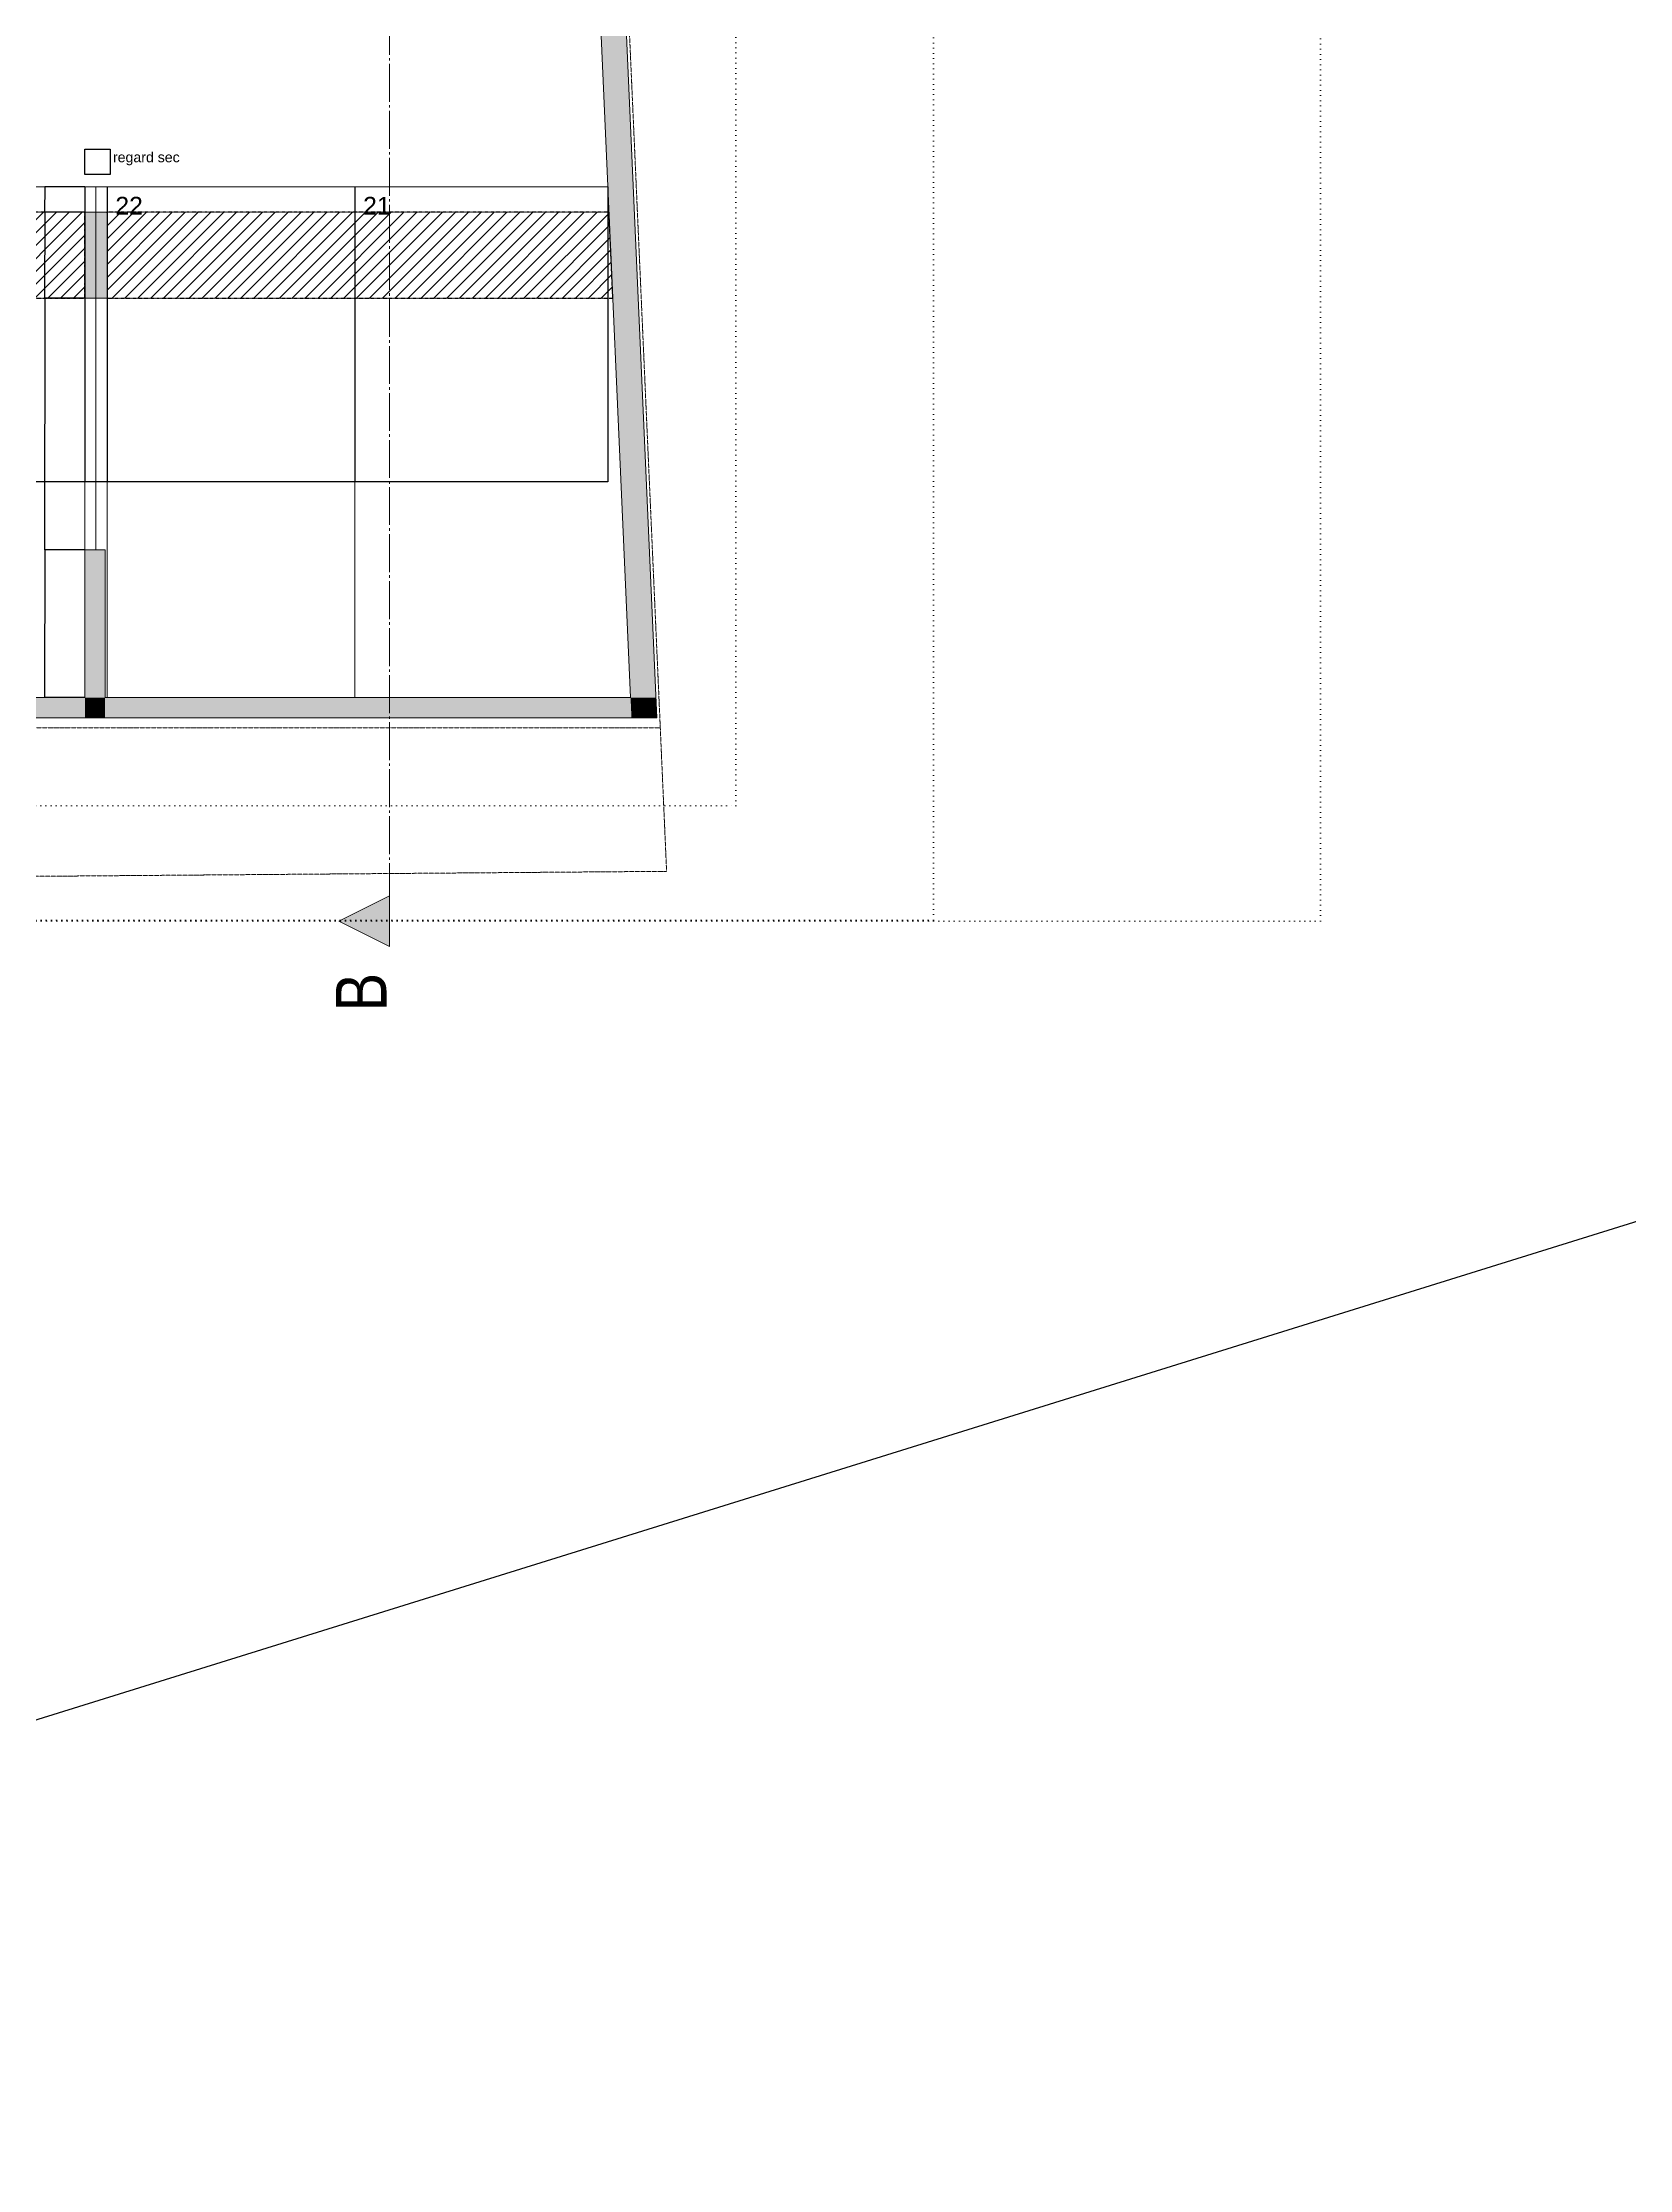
# Model space of a CAD drawing. Header units: centimetres. Extents: x 16433 to 114398, y -50094 to -12305.
# Drawn here: x 53248 to 54817, y -16703 to -14600 of the extents above; entities that cross this region are included whole.
import ezdxf

# ---------------------------------------------------------------- set-up
doc = ezdxf.new("R2010")
doc.units = ezdxf.units.CM
doc.header["$LTSCALE"] = 0.5
for name, pattern in [('Mixte 15', [0.93, 0.75, -0.065, 0.05, -0.065]), ('Mixte 8_2 tirets', [0.695, 0.4, -0.065, 0.05, -0.065, 0.05, -0.065]), ('Pointillé 1', [0.09, 0.05, -0.04]), ('Points 2', [0.1, 0, -0.1])]:
    doc.linetypes.add(name, pattern=pattern)
doc.layers.get('0').update_dxf_attribs({"linetype": 'CONTINUOUS'})
doc.layers.get('DEFPOINTS').update_dxf_attribs({"linetype": 'CONTINUOUS'})
for name, color, linetype in [('01_poch_murs', 253, 'CONTINUOUS'), ('1  Hachures', 7, 'CONTINUOUS'), ('1  Hachures_coupées', 7, 'CONTINUOUS'), ('1  MURS', 7, 'CONTINUOUS'), ('1 Poutres', 7, 'CONTINUOUS'), ('6 COMPL 2D', 7, 'CONTINUOUS'), ('6 Compl 2D 2 Détails', 7, 'CONTINUOUS'), ('6 Traits de Coupes', 7, 'CONTINUOUS'), ('7 ABORDS', 7, 'CONTINUOUS'), ('8  TEXTES', 7, 'CONTINUOUS'), ('9  COTATIONS', 7, 'CONTINUOUS')]:
    doc.layers.add(name, color=color, linetype=linetype)
doc.styles.get("Standard").update_dxf_attribs({"font": 'arial.ttf'})
doc.styles.add('STYLE_GENERE_2', font='')
doc.styles.add('STYLE_GENERE_3', font='')
doc.styles.get('STYLE_GENERE_2').set_extended_font_data('Univers LT 57 Condensed')
doc.styles.get('STYLE_GENERE_3').set_extended_font_data('Arial Occidental')
doc.dimstyles.new('STYLE_GENERE__1', dxfattribs={"dimtxt": 0.1, "dimasz": 0.095, "dimexe": 0.18, "dimexo": 0, "dimgap": 0.09, "dimtad": 1, "dimtih": 1, "dimtoh": 1, "dimdec": 0, "dimlfac": 100, "dimzin": 0, "dimdsep": 46, "dimtxsty": 'STYLE_GENERE_2', "dimblk": 'ARROWHEAD_7', "dimblk1": 'ARROWHEAD_7', "dimblk2": 'ARROWHEAD_7', "dimcen": 0.09, "dimclrd": 7, "dimclre": 7, "dimclrt": 256, "dimadec": 1, "dimazin": 0, "dimtfac": 1, "dimtdec": 4, "dimtmove": 0, "dimatfit": 3, "dimfxl": 1, "dimtolj": 1, "dimtzin": 0, "dimarcsym": 0})
doc.dimstyles.new('STYLE_GENERE__2', dxfattribs={"dimtxt": 0.1, "dimasz": 0.095, "dimexe": 0.18, "dimexo": 0, "dimgap": 0.09, "dimtad": 1, "dimtih": 1, "dimtoh": 1, "dimdec": 0, "dimlfac": 100, "dimzin": 0, "dimdsep": 46, "dimtxsty": 'STYLE_GENERE_3', "dimblk": 'ARROWHEAD_7', "dimblk1": 'ARROWHEAD_7', "dimblk2": 'ARROWHEAD_7', "dimcen": 0.09, "dimclrd": 7, "dimclre": 7, "dimclrt": 256, "dimadec": 1, "dimazin": 0, "dimtfac": 1, "dimtdec": 4, "dimtmove": 0, "dimatfit": 3, "dimfxl": 1, "dimtolj": 1, "dimtzin": 0, "dimarcsym": 0})
pattern_1 = [(45, (51244.757, -15448.148), (-6.36396, 6.36396), [])]

# ---------------------------------------------------------------- blocks, each defined once
blk = doc.blocks.new('Mur_1246_2', base_point=(25.429, 17.055))
at = {"layer": '1  Hachures_coupées', "linetype": 'Continuous', "lineweight": 0, "true_color": 0x8080c0}
for points in [[(25.42, 17.255), (25.179, 17.055), (25.429, 17.055)], [(25.179, 17.055), (25.846, 2.005), (26.097, 2.005), (25.429, 17.055)], [(25.846, 2.005), (26.106, 1.805), (26.097, 2.005)]]:
    blk.add_hatch(color=163, dxfattribs=at).paths.add_polyline_path(points, flags=0)
at = {"layer": '1  MURS', "color": 5, "linetype": 'Continuous', "lineweight": 0}
for p, q in [((26.106, 1.805), (25.42, 17.255)), ((25.179, 17.055), (25.846, 2.005))]:
    blk.add_line(p, q, dxfattribs=at)
blk = doc.blocks.new('Mur_1245_2', base_point=(0.631, 1.805))
at = {"layer": '1  Hachures_coupées', "linetype": 'Continuous', "lineweight": 0, "true_color": 0x8080c0}
for points in [[(0.836, 2.005), (0.631, 1.805), (0.831, 1.805)], [(9.28, 2.005), (0.836, 2.005), (0.831, 1.805), (9.28, 1.805)], [(9.46, 2.005), (9.28, 2.005), (9.28, 1.805), (9.46, 1.805)], [(12.16, 2.005), (9.46, 2.005), (9.46, 1.805), (12.16, 1.805)], [(12.34, 2.005), (12.16, 2.005), (12.16, 1.805), (12.34, 1.805)], [(14.22, 2.005), (12.34, 2.005), (12.34, 1.805), (14.22, 1.805)], [(14.42, 2.005), (14.22, 2.005), (14.22, 1.805), (14.42, 1.805)], [(20.45, 2.005), (14.42, 2.005), (14.42, 1.805), (20.45, 1.805)], [(20.65, 2.005), (20.45, 2.005), (20.45, 1.805), (20.65, 1.805)], [(25.846, 2.005), (20.65, 2.005), (20.65, 1.805), (25.855, 1.805)], [(26.106, 1.805), (25.846, 2.005), (25.855, 1.805)]]:
    blk.add_hatch(color=163, dxfattribs=at).paths.add_polyline_path(points, flags=0)
at = {"layer": '1  MURS', "color": 5, "linetype": 'Continuous', "lineweight": 0}
for p, q in [((9.28, 2.005), (0.836, 2.005)), ((12.16, 2.005), (9.46, 2.005)), ((14.22, 2.005), (12.34, 2.005)), ((20.45, 2.005), (14.42, 2.005)), ((25.846, 2.005), (20.65, 2.005)), ((0.631, 1.805), (0.831, 1.805)), ((0.831, 1.805), (25.855, 1.805)), ((26.106, 1.805), (25.855, 1.805))]:
    blk.add_line(p, q, dxfattribs=at)
blk = doc.blocks.new('Mur_1007_2', base_point=(20.67, 6.805))
at = {"layer": '1  Hachures_coupées', "linetype": 'Continuous', "lineweight": 0, "true_color": 0x8080c0}
blk.add_hatch(color=163, dxfattribs=at).paths.add_polyline_path([(20.45, 6.805), (20.45, 5.955), (20.67, 5.955), (20.67, 6.805)], flags=0)
at = {"layer": '1 Poutres', "color": 5, "linetype": 'Continuous', "lineweight": 0}
for p, q in [((20.45, 6.805), (20.45, 5.955)), ((20.67, 6.805), (20.45, 6.805)), ((20.67, 5.955), (20.67, 6.805)), ((20.45, 5.955), (20.67, 5.955))]:
    blk.add_line(p, q, dxfattribs=at)
blk = doc.blocks.new('Mur_1006_2', base_point=(20.65, 3.465))
at = {"layer": '1  Hachures_coupées', "linetype": 'Continuous', "lineweight": 0, "true_color": 0x8080c0}
blk.add_hatch(color=163, dxfattribs=at).paths.add_polyline_path([(20.45, 3.465), (20.45, 2.005), (20.65, 2.005), (20.65, 3.465)], flags=0)
at = {"layer": '1  MURS', "color": 5, "linetype": 'Continuous', "lineweight": 0}
for p, q in [((20.45, 3.465), (20.45, 2.005)), ((20.65, 3.465), (20.45, 3.465)), ((20.65, 2.005), (20.65, 3.465))]:
    blk.add_line(p, q, dxfattribs=at)
blk = doc.blocks.new('ARROWHEAD_7')
at = {"color": 0, "linetype": 'Continuous', "lineweight": 0}
for p, q in [((0, 0), (-1, 0)), ((-0.25, 0), (0.25, 0)), ((0, -0.25), (0, 0.25))]:
    blk.add_line(p, q, dxfattribs=at)
blk.add_circle((0, 0), 0.25, dxfattribs=at)
blk = doc.blocks.new('*D836')
at = {"layer": '9  COTATIONS', "color": 7, "linetype": 'Continuous', "lineweight": -2, "transparency": 16777216}
for p, q in [((53289.8, -14742.6), (53289.8, -15034.2)), ((52959.8, -15060.1), (52959.8, -15033.8)), ((52959.9, -15034), (53289.7, -15034))]:
    blk.add_line(p, q, dxfattribs=at)
at = {"layer": 'DEFPOINTS', "color": 0, "linetype": 'Continuous', "transparency": 16777216}
for p in [(53289.8, -14742.6), (53289.8, -15034), (52959.8, -15060.1)]:
    blk.add_point(p, dxfattribs=at)
at = {"layer": '9  COTATIONS', "color": 7, "linetype": 'Continuous', "lineweight": -2, "transparency": 16777216, "xscale": 0.095, "yscale": 0.095, "zscale": 0.095, "rotation": 180}
blk.add_blockref('ARROWHEAD_7', (52959.8, -15034), dxfattribs=at)
at = {"layer": '9  COTATIONS', "color": 7, "linetype": 'Continuous', "lineweight": -2, "transparency": 16777216, "xscale": 0.095, "yscale": 0.095, "zscale": 0.095}
blk.add_blockref('ARROWHEAD_7', (53289.8, -15034), dxfattribs=at)
at = {"layer": '9  COTATIONS', "color": 194, "linetype": 'Continuous', "true_color": 0x50009f, "transparency": 16777216, "insert": (53124.8, -15033.8), "char_height": 0.1, "attachment_point": 5, "style": 'STYLE_GENERE_2'}
blk.add_mtext('\\A1;33000', dxfattribs=at)
blk = doc.blocks.new('*D837')
at = {"layer": '9  COTATIONS', "color": 7, "linetype": 'Continuous', "lineweight": -2, "transparency": 16777216}
for p, q in [((53289.8, -14742.6), (53289.8, -15034.2)), ((53311.8, -14742.6), (53311.8, -15034.2)), ((53289.9, -15034), (53311.7, -15034))]:
    blk.add_line(p, q, dxfattribs=at)
at = {"layer": 'DEFPOINTS', "color": 0, "linetype": 'Continuous', "transparency": 16777216}
for p in [(53289.8, -14742.6), (53311.8, -14742.6), (53311.8, -15034)]:
    blk.add_point(p, dxfattribs=at)
at = {"layer": '9  COTATIONS', "color": 7, "linetype": 'Continuous', "lineweight": -2, "transparency": 16777216, "xscale": 0.095, "yscale": 0.095, "zscale": 0.095, "rotation": 180}
blk.add_blockref('ARROWHEAD_7', (53289.8, -15034), dxfattribs=at)
at = {"layer": '9  COTATIONS', "color": 7, "linetype": 'Continuous', "lineweight": -2, "transparency": 16777216, "xscale": 0.095, "yscale": 0.095, "zscale": 0.095}
blk.add_blockref('ARROWHEAD_7', (53311.8, -15034), dxfattribs=at)
at = {"layer": '9  COTATIONS', "color": 194, "linetype": 'Continuous', "true_color": 0x50009f, "transparency": 16777216, "insert": (53300.8, -15033.8), "char_height": 0.1, "attachment_point": 5, "style": 'STYLE_GENERE_2'}
blk.add_mtext('\\A1;2200', dxfattribs=at)
blk = doc.blocks.new('*D838')
at = {"layer": '9  COTATIONS', "color": 7, "linetype": 'Continuous', "lineweight": -2, "transparency": 16777216}
for p, q in [((53311.8, -14742.6), (53311.8, -15034.2)), ((53556.8, -14742.6), (53556.8, -15034.2)), ((53311.9, -15034), (53556.7, -15034))]:
    blk.add_line(p, q, dxfattribs=at)
at = {"layer": 'DEFPOINTS', "color": 0, "linetype": 'Continuous', "transparency": 16777216}
for p in [(53311.8, -14742.6), (53556.8, -14742.6), (53556.8, -15034)]:
    blk.add_point(p, dxfattribs=at)
at = {"layer": '9  COTATIONS', "color": 7, "linetype": 'Continuous', "lineweight": -2, "transparency": 16777216, "xscale": 0.095, "yscale": 0.095, "zscale": 0.095, "rotation": 180}
blk.add_blockref('ARROWHEAD_7', (53311.8, -15034), dxfattribs=at)
at = {"layer": '9  COTATIONS', "color": 7, "linetype": 'Continuous', "lineweight": -2, "transparency": 16777216, "xscale": 0.095, "yscale": 0.095, "zscale": 0.095}
blk.add_blockref('ARROWHEAD_7', (53556.8, -15034), dxfattribs=at)
at = {"layer": '9  COTATIONS', "color": 194, "linetype": 'Continuous', "true_color": 0x50009f, "transparency": 16777216, "insert": (53434.3, -15033.8), "char_height": 0.1, "attachment_point": 5, "style": 'STYLE_GENERE_2'}
blk.add_mtext('\\A1;24500', dxfattribs=at)
blk = doc.blocks.new('*D839')
at = {"layer": '9  COTATIONS', "color": 7, "linetype": 'Continuous', "lineweight": -2, "transparency": 16777216}
for p, q in [((53556.8, -14742.6), (53556.8, -15034.2)), ((53807, -14742.6), (53807, -15034.2)), ((53556.9, -15034), (53806.9, -15034))]:
    blk.add_line(p, q, dxfattribs=at)
at = {"layer": 'DEFPOINTS', "color": 0, "linetype": 'Continuous', "transparency": 16777216}
for p in [(53556.8, -14742.6), (53807, -14742.6), (53807, -15034)]:
    blk.add_point(p, dxfattribs=at)
at = {"layer": '9  COTATIONS', "color": 7, "linetype": 'Continuous', "lineweight": -2, "transparency": 16777216, "xscale": 0.095, "yscale": 0.095, "zscale": 0.095, "rotation": 180}
blk.add_blockref('ARROWHEAD_7', (53556.8, -15034), dxfattribs=at)
at = {"layer": '9  COTATIONS', "color": 7, "linetype": 'Continuous', "lineweight": -2, "transparency": 16777216, "xscale": 0.095, "yscale": 0.095, "zscale": 0.095}
blk.add_blockref('ARROWHEAD_7', (53807, -15034), dxfattribs=at)
at = {"layer": '9  COTATIONS', "color": 194, "linetype": 'Continuous', "true_color": 0x50009f, "transparency": 16777216, "insert": (53681.9, -15033.8), "char_height": 0.1, "attachment_point": 5, "style": 'STYLE_GENERE_2'}
blk.add_mtext('\\A1;25025', dxfattribs=at)
blk = doc.blocks.new('*D848')
at = {"layer": '9  COTATIONS', "color": 7, "linetype": 'Continuous', "lineweight": -2, "transparency": 16777216}
for p, q in [((53289.8, -15101.6), (53250.1, -15101.6)), ((53250.3, -15101.7), (53250.3, -15174.5)), ((53250.3, -15247.5), (53250.3, -15174.8)), ((53289.8, -15247.6), (53250.1, -15247.6))]:
    blk.add_line(p, q, dxfattribs=at)
at = {"layer": 'DEFPOINTS', "color": 0, "linetype": 'Continuous', "transparency": 16777216}
for p in [(53250.3, -15101.6), (53289.8, -15101.6), (53289.8, -15247.6)]:
    blk.add_point(p, dxfattribs=at)
at = {"layer": '9  COTATIONS', "color": 7, "linetype": 'Continuous', "lineweight": -2, "transparency": 16777216, "xscale": 0.095, "yscale": 0.095, "zscale": 0.095}
for p, rotation in [((53250.3, -15101.6), 90), ((53250.3, -15247.6), 270)]:
    blk.add_blockref('ARROWHEAD_7', p, dxfattribs=dict(at, rotation=rotation))
at = {"layer": '9  COTATIONS', "color": 194, "linetype": 'Continuous', "true_color": 0x50009f, "transparency": 16777216, "insert": (53250.3, -15174.6), "char_height": 0.1, "attachment_point": 5, "style": 'STYLE_GENERE_3'}
blk.add_mtext('\\A1;14600', dxfattribs=at)
blk = doc.blocks.new('*D849')
at = {"layer": '9  COTATIONS', "color": 7, "linetype": 'Continuous', "lineweight": -2, "transparency": 16777216}
for p, q in [((53289.8, -14852.6), (53250.1, -14852.6)), ((53250.3, -14852.7), (53250.3, -14977)), ((53250.3, -15101.5), (53250.3, -14977.3)), ((53289.8, -15101.6), (53250.1, -15101.6))]:
    blk.add_line(p, q, dxfattribs=at)
at = {"layer": 'DEFPOINTS', "color": 0, "linetype": 'Continuous', "transparency": 16777216}
for p in [(53250.3, -14852.6), (53289.8, -14852.6), (53289.8, -15101.6)]:
    blk.add_point(p, dxfattribs=at)
at = {"layer": '9  COTATIONS', "color": 7, "linetype": 'Continuous', "lineweight": -2, "transparency": 16777216, "xscale": 0.095, "yscale": 0.095, "zscale": 0.095}
for p, rotation in [((53250.3, -14852.6), 90), ((53250.3, -15101.6), 270)]:
    blk.add_blockref('ARROWHEAD_7', p, dxfattribs=dict(at, rotation=rotation))
at = {"layer": '9  COTATIONS', "color": 194, "linetype": 'Continuous', "true_color": 0x50009f, "transparency": 16777216, "insert": (53250.3, -14977.1), "char_height": 0.1, "attachment_point": 5, "style": 'STYLE_GENERE_3'}
blk.add_mtext('\\A1;24900', dxfattribs=at)
blk = doc.blocks.new('*D850')
at = {"layer": '9  COTATIONS', "color": 7, "linetype": 'Continuous', "lineweight": -2, "transparency": 16777216}
for p, q in [((53289.8, -14767.6), (53250.1, -14767.6)), ((53250.3, -14767.7), (53250.3, -14810)), ((53250.3, -14852.5), (53250.3, -14810.3)), ((53289.8, -14852.6), (53250.1, -14852.6))]:
    blk.add_line(p, q, dxfattribs=at)
at = {"layer": 'DEFPOINTS', "color": 0, "linetype": 'Continuous', "transparency": 16777216}
for p in [(53250.3, -14767.6), (53289.8, -14767.6), (53289.8, -14852.6)]:
    blk.add_point(p, dxfattribs=at)
at = {"layer": '9  COTATIONS', "color": 7, "linetype": 'Continuous', "lineweight": -2, "transparency": 16777216, "xscale": 0.095, "yscale": 0.095, "zscale": 0.095}
for p, rotation in [((53250.3, -14767.6), 90), ((53250.3, -14852.6), 270)]:
    blk.add_blockref('ARROWHEAD_7', p, dxfattribs=dict(at, rotation=rotation))
at = {"layer": '9  COTATIONS', "color": 194, "linetype": 'Continuous', "true_color": 0x50009f, "transparency": 16777216, "insert": (53250.3, -14810.1), "char_height": 0.1, "attachment_point": 5, "style": 'STYLE_GENERE_3'}
blk.add_mtext('\\A1;8500', dxfattribs=at)
blk = doc.blocks.new('*D851')
at = {"layer": '9  COTATIONS', "color": 7, "linetype": 'Continuous', "lineweight": -2, "transparency": 16777216}
for p, q in [((53289.8, -14742.6), (53250.1, -14742.6)), ((53250.3, -14742.7), (53250.3, -14755)), ((53250.3, -14767.5), (53250.3, -14755.3)), ((53289.8, -14767.6), (53250.1, -14767.6))]:
    blk.add_line(p, q, dxfattribs=at)
at = {"layer": 'DEFPOINTS', "color": 0, "linetype": 'Continuous', "transparency": 16777216}
for p in [(53250.3, -14742.6), (53289.8, -14742.6), (53289.8, -14767.6)]:
    blk.add_point(p, dxfattribs=at)
at = {"layer": '9  COTATIONS', "color": 7, "linetype": 'Continuous', "lineweight": -2, "transparency": 16777216, "xscale": 0.095, "yscale": 0.095, "zscale": 0.095}
for p, rotation in [((53250.3, -14742.6), 90), ((53250.3, -14767.6), 270)]:
    blk.add_blockref('ARROWHEAD_7', p, dxfattribs=dict(at, rotation=rotation))
at = {"layer": '9  COTATIONS', "color": 194, "linetype": 'Continuous', "true_color": 0x50009f, "transparency": 16777216, "insert": (53250.3, -14755.1), "char_height": 0.1, "attachment_point": 5, "style": 'STYLE_GENERE_3'}
blk.add_mtext('\\A1;2500', dxfattribs=at)
blk = doc.blocks.new('Plan de coupe_3_2', base_point=(8.147, 25.664))
at = {"layer": '6 Traits de Coupes', "color": 142, "linetype": 'Points 2', "lineweight": 0, "true_color": 0x009de0}
for p, q in [((28.841, 25.664), (28.841, -0.197)), ((28.841, -0.197), (9.279, -0.197))]:
    blk.add_line(p, q, dxfattribs=at)
blk = doc.blocks.new('Plan de coupe_4_2', base_point=(23.461, 25.654))
at = {"layer": '1  Hachures', "linetype": 'Continuous', "lineweight": 0, "true_color": 0x828282}
blk.add_hatch(color=8, dxfattribs=at).paths.add_polyline_path([(23.461, -0.456), (23.461, 0.044), (22.961, -0.206)], flags=0)
at = {"layer": '6 Traits de Coupes', "color": 142, "linetype": 'Mixte 15', "lineweight": 0, "true_color": 0x009de0}
blk.add_line((23.461, 12.456), (23.461, 0.044), dxfattribs=at)
at = {"layer": '6 Traits de Coupes', "color": 8, "linetype": 'Continuous', "lineweight": 0, "true_color": 0x828282}
for p, q in [((23.461, 0.044), (22.961, -0.206)), ((23.461, -0.456), (23.461, 0.044)), ((22.961, -0.206), (23.461, -0.456))]:
    blk.add_line(p, q, dxfattribs=at)
at = {"layer": '6 Traits de Coupes', "color": 142, "linetype": 'Points 2', "lineweight": 0, "true_color": 0x009de0}
blk.add_line((16.194, -0.206), (22.461, -0.206), dxfattribs=at)
at = {"layer": '6 Traits de Coupes', "color": 8, "linetype": 'Continuous', "lineweight": 0, "true_color": 0x828282, "insert": (23.433, -1.1), "char_height": 0.5, "attachment_point": 7, "rotation": 90, "style": 'STYLE_GENERE_2'}
blk.add_mtext('{B}', dxfattribs=at)
blk = doc.blocks.new('Plan de coupe_5_2', base_point=(2.751, 25.654))
at = {"layer": '6 Traits de Coupes', "color": 142, "linetype": 'Points 2', "lineweight": 0, "true_color": 0x009de0}
for p, q in [((32.667, 25.654), (32.667, -0.206)), ((32.667, -0.206), (3.751, -0.206))]:
    blk.add_line(p, q, dxfattribs=at)
blk = doc.blocks.new('Plan de coupe_1_2', base_point=(-0.386, 19.355))
at = {"layer": '1  Hachures', "linetype": 'Continuous', "lineweight": 0, "true_color": 0x828282}
for points in [[(-0.636, 19.355), (-0.136, 19.355), (-0.386, 18.855)], [(27.139, 19.355), (26.639, 19.355), (26.889, 18.855)]]:
    blk.add_hatch(color=8, dxfattribs=at).paths.add_polyline_path(points, flags=0)
at = {"layer": '6 Traits de Coupes', "color": 8, "linetype": 'Continuous', "lineweight": 0, "true_color": 0x828282}
for p, q in [((-0.636, 19.355), (-0.136, 19.355)), ((-0.386, 18.855), (-0.636, 19.355)), ((-0.136, 19.355), (-0.386, 18.855)), ((27.139, 19.355), (26.639, 19.355)), ((26.639, 19.355), (26.889, 18.855)), ((26.889, 18.855), (27.139, 19.355))]:
    blk.add_line(p, q, dxfattribs=at)
at = {"layer": '6 Traits de Coupes', "color": 142, "linetype": 'Mixte 15', "lineweight": 0, "true_color": 0x009de0}
blk.add_line((-0.136, 19.355), (26.639, 19.355), dxfattribs=at)
at = {"layer": '6 Traits de Coupes', "color": 142, "linetype": 'Points 2', "lineweight": 0, "true_color": 0x009de0}
for p, q in [((-0.386, 18.355), (-0.386, 0.933)), ((26.889, 0.933), (26.889, 18.355)), ((-0.386, 0.933), (26.889, 0.933))]:
    blk.add_line(p, q, dxfattribs=at)
at = {"layer": '6 Traits de Coupes', "color": 8, "linetype": 'Continuous', "lineweight": 0, "true_color": 0x828282, "char_height": 0.5, "attachment_point": 7, "style": 'STYLE_GENERE_2'}
for insert in [(-1.28, 18.884), (27.289, 18.884)]:
    blk.add_mtext('{D}', dxfattribs=dict(at, insert=insert))

msp = doc.modelspace()

# ---------------------------------------------------------------- hatches: boundary and pattern name
at = {"layer": '1  Hachures_coupées', "linetype": 'Continuous'}
h = msp.add_hatch(dxfattribs=at)
h.set_pattern_fill('BLOC_THERMIQUE_0002', color=256, scale=100, style=0, pattern_type=2)
h.set_pattern_definition(pattern_1)
h.paths.add_polyline_path([(52972.757, -14852.639), (53289.757, -14852.639), (53289.757, -14767.643), (52972.757, -14767.643)])
h = msp.add_hatch(dxfattribs=at)
h.set_pattern_fill('BLOC_THERMIQUE_0002', color=256, scale=100, style=0, pattern_type=2)
h.set_pattern_definition(pattern_1)
h.paths.add_polyline_path([(53311.757, -14852.639), (53811.884, -14852.639), (53808.115, -14767.643), (53311.757, -14767.643)])

# ---------------------------------------------------------------- linework, layer by layer
at = {"layer": '01_poch_murs'}
msp.add_line((37832.394, -21056.715), (64082.109, -12882.714), dxfattribs=at)
at = {"layer": '1  Hachures_coupées', "linetype": 'Pointillé 1', "flags": 128}
for points in [[(52972.757, -14852.639), (53289.757, -14852.639), (53289.757, -14767.643), (52972.757, -14767.643)], [(53311.757, -14852.639), (53811.884, -14852.639), (53808.115, -14767.643), (53311.757, -14767.643)]]:
    msp.add_lwpolyline(points, close=True, dxfattribs=at)
at = {"layer": '6 COMPL 2D', "linetype": 'Continuous'}
for p, q in [((53289.757, -14705.294), (53314.757, -14705.294)), ((53289.757, -14730.294), (53289.757, -14705.294)), ((53314.757, -14705.294), (53314.757, -14730.294)), ((53314.757, -14730.294), (53289.757, -14730.294))]:
    msp.add_line(p, q, dxfattribs=at)
at = {"layer": '6 COMPL 2D', "color": 18, "linetype": 'Continuous', "lineweight": 0}
for p, q in [((53289.757, -15247.628), (53289.757, -14742.643)), ((53311.757, -14742.643), (53311.757, -15247.628))]:
    msp.add_line(p, q, dxfattribs=at)
at = {"layer": '6 Compl 2D 2 Détails', "color": 18, "linetype": 'Continuous', "lineweight": 0}
for p, q in [((53807.006, -14742.643), (52686.757, -14742.643)), ((53300.757, -15101.636), (53300.757, -14742.643)), ((53556.757, -14742.643), (53556.757, -15247.628))]:
    msp.add_line(p, q, dxfattribs=at)
at = {"layer": '7 ABORDS', "color": 30, "linetype": 'Mixte 8_2 tirets', "lineweight": 0, "true_color": 0xf5970a, "flags": 128}
msp.add_lwpolyline([(53760.74, -13067.514), (53858.78, -15277.639), (53865.017, -15419.517), (51284.334, -15439.966), (51305.543, -14526.328), (51311.736, -14197.298), (51322.733, -14197.564), (51350.505, -13003.525)], close=True, dxfattribs=at)
msp.add_lwpolyline([(53858.78, -15277.639), (50787.592, -15277.639)], dxfattribs=at)

# ---------------------------------------------------------------- block references
at = {"layer": '1  MURS', "color": 5, "lineweight": 0, "xscale": 100, "yscale": 100, "zscale": 100}
for name, p in [('Mur_1246_2', (53787.692, -13742.643)), ('Mur_1006_2', (53309.757, -15101.636)), ('Mur_1245_2', (51307.89, -15267.649))]:
    msp.add_blockref(name, p, dxfattribs=at)
at = {"layer": '1 Poutres', "color": 5, "lineweight": 0, "xscale": 100, "yscale": 100, "zscale": 100}
msp.add_blockref('Mur_1007_2', (53311.757, -14767.643), dxfattribs=at)
at = {"layer": '6 Traits de Coupes', "color": 142, "lineweight": 0, "true_color": 0x009de0, "xscale": 100, "yscale": 100, "zscale": 100}
for name, p in [('Plan de coupe_5_2', (51519.906, -12882.714)), ('Plan de coupe_3_2', (52059.462, -12881.75)), ('Plan de coupe_4_2', (53590.866, -12882.714)), ('Plan de coupe_1_2', (51206.117, -13512.632))]:
    msp.add_blockref(name, p, dxfattribs=at)

# ---------------------------------------------------------------- texts
at = {"layer": '8  TEXTES', "linetype": 'Continuous', "attachment_point": 7}
for s, insert, char_height in [('{regard sec}', (53317.582, -14721.306), 10), ('{22}', (53319.959, -14770), 17.5), ('{21}', (53564.959, -14770), 17.5)]:
    msp.add_mtext(s, dxfattribs=dict(at, insert=insert, char_height=char_height))

# ---------------------------------------------------------------- dimensions: what is measured, and where the dimension line sits
at = {"layer": '9  COTATIONS', "linetype": 'Continuous'}
for base, p1, p2, picture, middle in [((53289.757, -15033.989), (52959.757, -15060.14), (53289.757, -14742.643), '*D836', (53124.757, -15033.849)), ((53311.757, -15033.989), (53289.757, -14742.643), (53311.757, -14742.643), '*D837', (53300.757, -15033.849)), ((53556.757, -15033.989), (53311.757, -14742.643), (53556.757, -14742.643), '*D838', (53434.257, -15033.849)), ((53807.006, -15033.989), (53556.757, -14742.643), (53807.006, -14742.643), '*D839', (53681.882, -15033.849))]:
    dim = msp.add_linear_dim(base=base, p1=p1, p2=p2, dimstyle='STYLE_GENERE__1', dxfattribs=at)
    dim.commit()
    dim.dimension.update_dxf_attribs({"geometry": picture, "text_midpoint": middle})
for base, p1, p2, picture, middle in [((53250.317, -14742.643), (53289.757, -14767.643), (53289.757, -14742.643), '*D851', (53250.317, -14755.143)), ((53250.317, -14767.643), (53289.757, -14852.639), (53289.757, -14767.643), '*D850', (53250.317, -14810.141)), ((53250.317, -14852.639), (53289.757, -15101.636), (53289.757, -14852.639), '*D849', (53250.317, -14977.138)), ((53250.317, -15101.636), (53289.757, -15247.639), (53289.757, -15101.636), '*D848', (53250.317, -15174.638))]:
    dim = msp.add_linear_dim(base=base, p1=p1, p2=p2, angle=90, dimstyle='STYLE_GENERE__2', dxfattribs=at)
    dim.commit()
    dim.dimension.update_dxf_attribs({"geometry": picture, "text_midpoint": middle})

doc.saveas('drawing.dxf')
